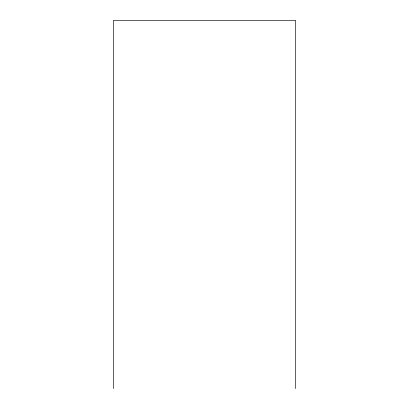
<?xml version="1.0" encoding="UTF-8"?>
<svg xmlns="http://www.w3.org/2000/svg" width="409" height="409" viewBox="0 0 409 409"><rect width="100%" height="100%" fill="white"/><g stroke="black" fill="none" stroke-linecap="round" stroke-linejoin="round"><path stroke-width="0.61" d="M295.656 388.55L295.656 20.45L113.344 20.45L113.344 388.55"/></g></svg>
